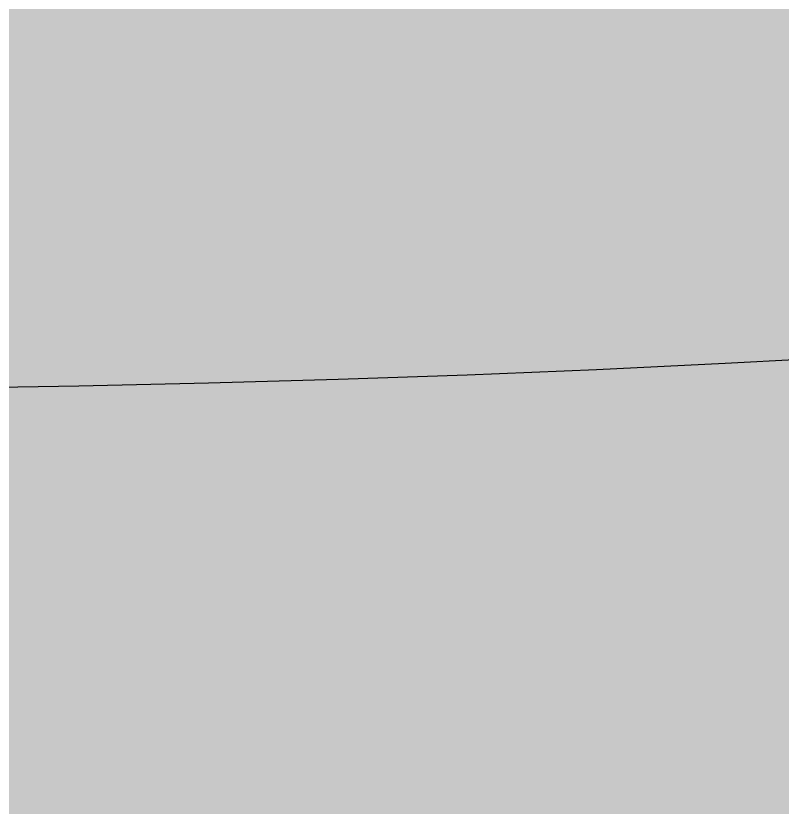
# Model space of a CAD drawing. Header units: millimetres. Extents: x -4957 to 16273, y -10328 to 13923.
# Drawn here: x 6815.251 to 6817.752, y 9601.584 to 9604.166 of the extents above; entities that cross this region are included whole.
import ezdxf
from ezdxf.enums import TextEntityAlignment as Align

# ---------------------------------------------------------------- set-up
doc = ezdxf.new("R2010")
doc.units = ezdxf.units.MM
doc.set_wipeout_variables(frame=1)
doc.layers.get('0').update_dxf_attribs({"color": 171})
doc.layers.add('Техника. Кран LTM 1150-5.3', color=250, linetype='Continuous')
doc.layers.add('Техника. Кран LTM 1150-5.3 Штрих', color=7, linetype='Continuous', true_color=0xffe79e)
doc.styles.add('arial', font='arial.ttf')

# ---------------------------------------------------------------- blocks, each defined once
blk = doc.blocks.new('LTM 1150-5.3-20231002.113951')
at = {"color": 0, "linetype": 'ByBlock', "lineweight": -2, "ltscale": 15, "transparency": 16777216}
blk.add_wipeout([(-60.1576, 380), (-81.9463, 376.5226), (-101.5702, 366.4358), (-117.0795, 350.7419), (-126.9333, 331), (-126.9333, 331), (-131.6947, 313.4791), (-131.6947, 313.4791), (-137.8551, 296.676), (-146.9119, 281.24), (-158.5752, 267.6657), (-172.4713, 256.3877), (-172.4713, 256.3877), (-172.4713, 256.3877), (-211.4894, 225.2848), (-244.9925, 188.3074), (-272.1072, 146.4195), (-292.1263, 100.7136), (-292.1263, 100.7136), (-321.1775, 16.4488), (-325, 0), (-325, -111.3894), (-324.2243, -121.7812), (-225.5345, -779.1966), (-225.5345, -779.1966), (-219.2107, -787.7913), (-210.8397, -794.4083), (-201.017, -798.5768), (-190.4419, -800), (-190.4419, -800), (190.4419, -800), (190.4419, -800), (201.017, -798.5768), (210.8397, -794.4083), (219.2107, -787.7913), (225.5345, -779.1966), (324.2243, -121.7812), (325, -111.3894), (325, 0), (321.1775, 16.4488), (292.1263, 100.7136), (292.1263, 100.7136), (272.1072, 146.4195), (244.9925, 188.3074), (211.4894, 225.2848), (172.4713, 256.3877), (172.4713, 256.3877), (158.5752, 267.6657), (146.9119, 281.24), (137.8551, 296.676), (131.6947, 313.4791), (131.6947, 313.4791), (126.9333, 331), (126.9333, 331), (117.0795, 350.7419), (101.5702, 366.4358), (81.9463, 376.5226), (60.1576, 380), (60.1576, 380)], dxfattribs=at)
at = {"layer": 'Техника. Кран LTM 1150-5.3 Штрих', "ltscale": 15, "transparency": 16777216}
h = blk.add_hatch(color=256, dxfattribs=at)
h.dxf.hatch_style = 1
edge = h.paths.add_edge_path()
edge.add_arc((-60.1576, 310), 70, 90, 162.542397)
edge.add_line((-126.9333, 331), (-131.6947, 313.4791))
edge.add_arc((-228.2873, 339.361), 100, 303.928618, 345, ccw=False)
edge.add_arc((0, 0), 309, 123.928618, 160.977823)
edge.add_line((-292.1263, 100.7136), (-321.1775, 16.4488))
edge.add_line((-321.1775, 16.4488), (-325, 0))
edge.add_line((-325, 0), (-325, -111.3894))
edge.add_line((-325, -111.3894), (-324.2243, -121.7812))
edge.add_line((-324.2243, -121.7812), (-225.5345, -779.1966))
edge.add_arc((-190.4419, -760), 40, 208.67979, 270)
edge.add_line((-190.4419, -800), (190.4419, -800))
edge.add_arc((190.4419, -760), 40, 270, 331.32021)
edge.add_line((225.5345, -779.1966), (324.2243, -121.7812))
edge.add_line((324.2243, -121.7812), (325, -111.3894))
edge.add_line((325, -111.3894), (325, 0))
edge.add_line((325, 0), (321.1775, 16.4488))
edge.add_line((321.1775, 16.4488), (292.1263, 100.7136))
edge.add_arc((0, 0), 309, 19.022177, 56.071382)
edge.add_arc((228.2873, 339.361), 100, 195, 236.071382, ccw=False)
edge.add_line((131.6947, 313.4791), (126.9333, 331))
edge.add_arc((60.1576, 310), 70, 17.457603, 90)
edge.add_line((60.1576, 380), (-60.1576, 380))
at = {"color": 0, "linetype": 'ByBlock', "lineweight": -2, "ltscale": 15, "transparency": 16777216}
blk.add_circle((0, -666), 65.7486, dxfattribs=at)
blk = doc.blocks.new('LTM 1150-5.3-7-rollig20231002.11465')
at = {"color": 0, "linetype": 'ByBlock', "lineweight": -2, "ltscale": 15, "transparency": 16777216}
blk.add_blockref('LTM 1150-5.3-20231002.113951', (0, 1260), dxfattribs=at)
blk = doc.blocks.new('*U159')
at = {"color": 0, "linetype": 'ByBlock', "lineweight": -2, "ltscale": 15, "transparency": 16777216}
blk.add_blockref('LTM 1150-5.3-7-rollig20231002.11465', (6814.1828, 8759.6944), dxfattribs=at)
at = {"layer": 'Defpoints', "color": 250, "linetype": 'ByBlock', "lineweight": -2, "ltscale": 15, "transparency": 16777216, "style": 'arial', "width": 0.8}
blk.add_attdef('МАРКА', text='', height=250, rotation=50, dxfattribs=at).set_placement((4490.2433, 11498.4443), align=Align.MIDDLE_CENTER)

msp = doc.modelspace()

# ---------------------------------------------------------------- block references
at = {"layer": 'Техника. Кран LTM 1150-5.3'}
msp.add_blockref('*U159', (0, 315), dxfattribs=at)

doc.saveas('drawing.dxf')
